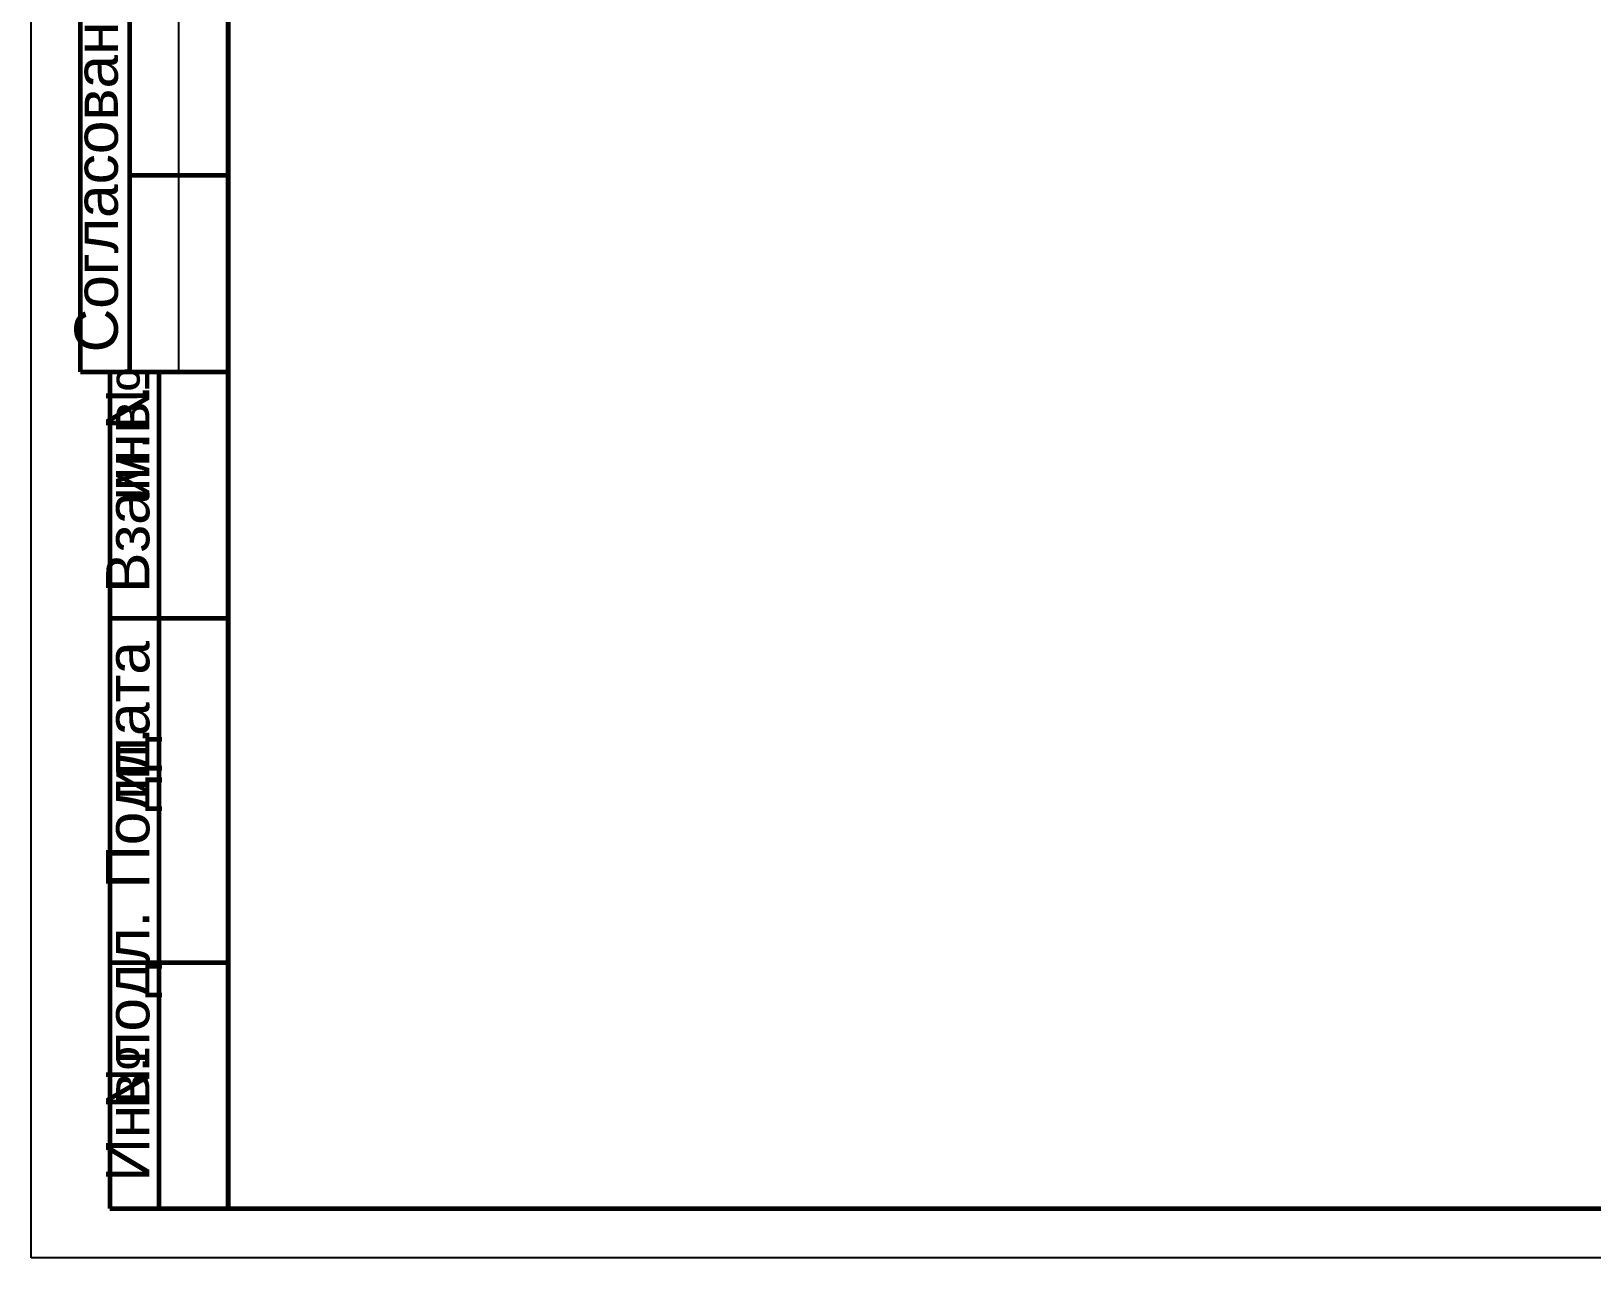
# Model space of a CAD drawing. Extents: x 8 to 21351, y 0 to 420.
# Drawn here: x 8790.8 to 8949.4, y 0.1 to 124.8 of the extents above; entities that cross this region are included whole.
import ezdxf

# ---------------------------------------------------------------- set-up
doc = ezdxf.new("R2010")
doc.units = 0
doc.styles.add('TEYPDFCAD_TEXT', font='arial.ttf')

msp = doc.modelspace()

# ---------------------------------------------------------------- linework, layer by layer
at = {"lineweight": 25}
for p, q in [((8790.81, 0.13), (8790.81, 296.97)), ((8805.82, 90.13), (8805.82, 155.11)), ((9210.68, 0.13), (8790.81, 0.13))]:
    msp.add_line(p, q, dxfattribs=at)
at = {"lineweight": 60}
for p, q in [((8795.83, 90.13), (8795.83, 155.11)), ((8800.83, 90.13), (8800.83, 155.11)), ((8810.82, 5.12), (8810.82, 155.11)), ((8800.83, 110.11), (8810.82, 110.11)), ((8795.83, 90.13), (8810.82, 90.13)), ((8798.82, 90.13), (8798.82, 5.12)), ((8803.83, 5.12), (8803.83, 90.13)), ((8798.82, 65.13), (8810.82, 65.13)), ((8798.82, 30.12), (8810.82, 30.12)), ((8798.82, 5.12), (8810.82, 5.12))]:
    msp.add_line(p, q, dxfattribs=at)
msp.add_lwpolyline([(8810.82, 5.12), (9205.81, 5.12), (9205.81, 292.12), (8810.82, 292.12)], close=True, dxfattribs=at)

# ---------------------------------------------------------------- texts
at = {"color": 7, "style": 'TEYPDFCAD_TEXT'}
for s, height, p in [('Согласовано', 4.3921, (8799.62, 92.12)), ('№', 4.39, (8802.82, 84.14)), ('инв.', 4.392, (8802.82, 77.06)), ('Взам.', 4.392, (8802.82, 67.69)), ('дата', 4.392, (8802.82, 49.57)), ('Подп.', 4.392, (8802.82, 37.63)), ('и', 4.39, (8802.82, 46.64)), ('подл.', 4.392, (8802.82, 19.79)), ('№', 4.39, (8802.82, 15.17)), ('Инв.', 4.392, (8802.82, 7.87))]:
    msp.add_text(s, height=height, rotation=90, dxfattribs=at).set_placement(p)

doc.saveas('drawing.dxf')
